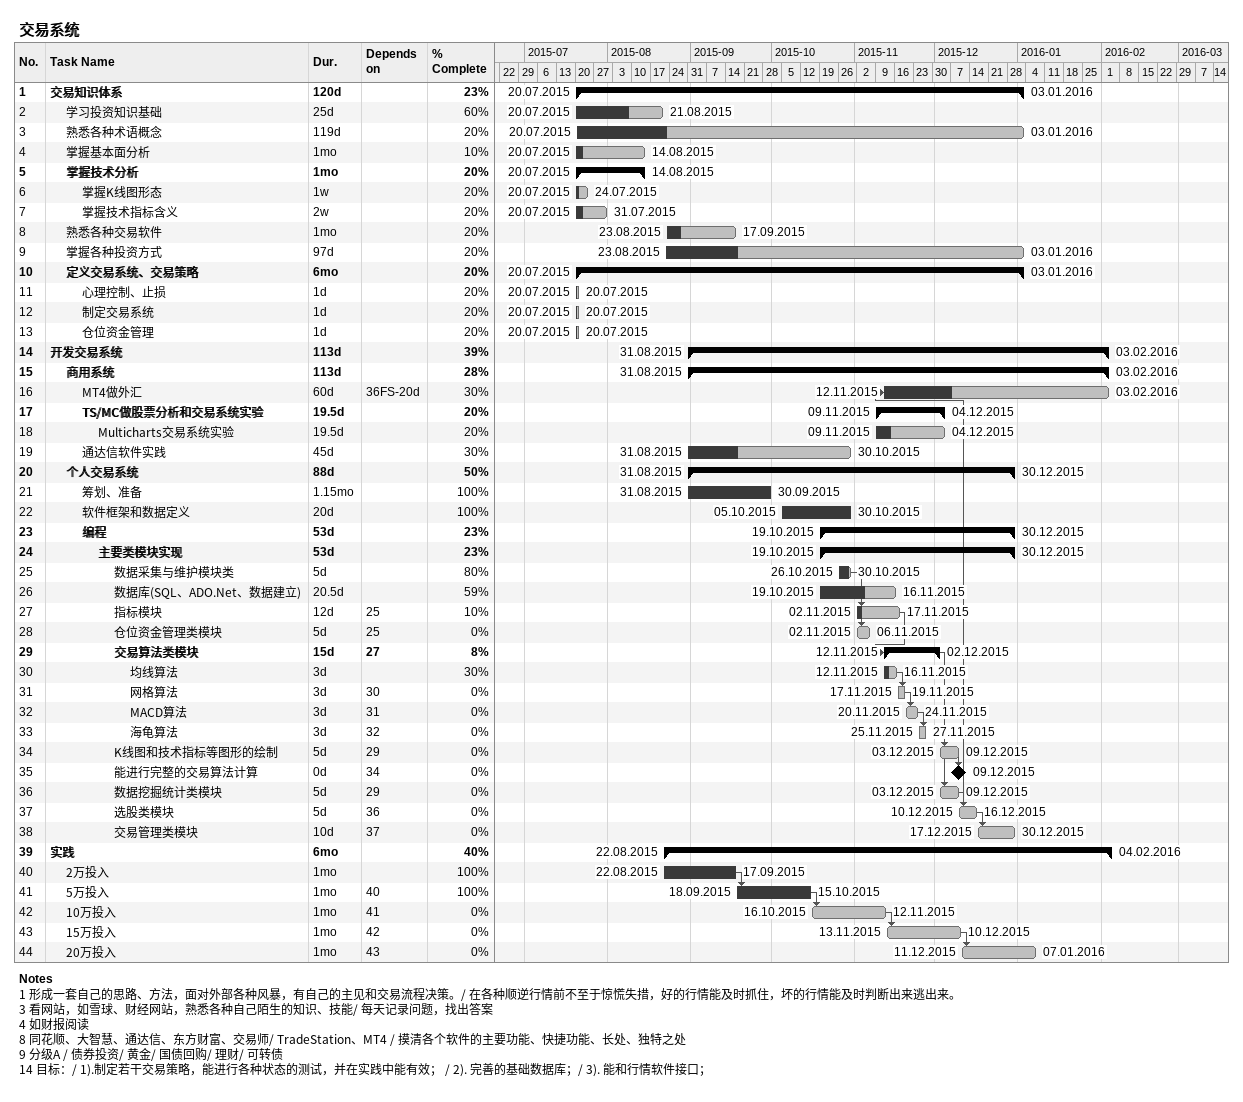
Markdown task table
交易系统

| ID | Level | Task | Duration | Start | Finish | Predecessors | % complete |
|---|---|---|---|---|---|---|---|
| 1 | 1 | **交易知识体系** | 120d | 2015-07-20 | 2016-01-03 |  | 23 |
| 2 | 2 | 学习投资知识基础 | 25d | 2015-07-20 | 2015-08-21 |  | 60 |
| 3 | 2 | 熟悉各种术语概念 | 119d | 2015-07-20 | 2016-01-03 |  | 20 |
| 4 | 2 | 掌握基本面分析 | 1mo | 2015-07-20 | 2015-08-14 |  | 10 |
| 5 | 2 | **掌握技术分析** | 1mo | 2015-07-20 | 2015-08-14 |  | 20 |
| 6 | 3 | 掌握K线图形态 | 1w | 2015-07-20 | 2015-07-24 |  | 20 |
| 7 | 3 | 掌握技术指标含义 | 2w | 2015-07-20 | 2015-07-31 |  | 20 |
| 8 | 2 | 熟悉各种交易软件 | 1mo | 2015-08-23 | 2015-09-17 |  | 20 |
| 9 | 2 | 掌握各种投资方式 | 97d | 2015-08-23 | 2016-01-03 |  | 20 |
| 10 | 2 | **定义交易系统、交易策略** | 6mo | 2015-07-20 | 2016-01-03 |  | 20 |
| 11 | 3 | 心理控制、止损 | 1d | 2015-07-20 | 2015-07-20 |  | 20 |
| 12 | 3 | 制定交易系统 | 1d | 2015-07-20 | 2015-07-20 |  | 20 |
| 13 | 3 | 仓位资金管理 | 1d | 2015-07-20 | 2015-07-20 |  | 20 |
| 14 | 1 | **开发交易系统** | 113d | 2015-08-31 | 2016-02-03 |  | 39 |
| 15 | 2 | **商用系统** | 113d | 2015-08-31 | 2016-02-03 |  | 28 |
| 16 | 3 | MT4做外汇 | 60d | 2015-11-12 | 2016-02-03 | 36FS-20d | 30 |
| 17 | 3 | **TS/MC做股票分析和交易系统实验** | 19.5d | 2015-11-09 | 2015-12-04 |  | 20 |
| 18 | 4 | Multicharts交易系统实验 | 19.5d | 2015-11-09 | 2015-12-04 |  | 20 |
| 19 | 3 | 通达信软件实践 | 45d | 2015-08-31 | 2015-10-30 |  | 30 |
| 20 | 2 | **个人交易系统** | 88d | 2015-08-31 | 2015-12-30 |  | 50 |
| 21 | 3 | 筹划、准备 | 1.15mo | 2015-08-31 | 2015-09-30 |  | 100 |
| 22 | 3 | 软件框架和数据定义 | 20d | 2015-10-05 | 2015-10-30 |  | 100 |
| 23 | 3 | **编程** | 53d | 2015-10-19 | 2015-12-30 |  | 23 |
| 24 | 4 | **主要类模块实现** | 53d | 2015-10-19 | 2015-12-30 |  | 23 |
| 25 | 5 | 数据采集与维护模块类 | 5d | 2015-10-26 | 2015-10-30 |  | 80 |
| 26 | 5 | 数据库(SQL、ADO.Net、数据建立) | 20.5d | 2015-10-19 | 2015-11-16 |  | 59 |
| 27 | 5 | 指标模块 | 12d | 2015-11-02 | 2015-11-17 | 25 | 10 |
| 28 | 5 | 仓位资金管理类模块 | 5d | 2015-11-02 | 2015-11-06 | 25 | 0 |
| 29 | 5 | **交易算法类模块** | 15d | 2015-11-12 | 2015-12-02 | 27 | 8 |
| 30 | 6 | 均线算法 | 3d | 2015-11-12 | 2015-11-16 |  | 30 |
| 31 | 6 | 网格算法 | 3d | 2015-11-17 | 2015-11-19 | 30 | 0 |
| 32 | 6 | MACD算法 | 3d | 2015-11-20 | 2015-11-24 | 31 | 0 |
| 33 | 6 | 海龟算法 | 3d | 2015-11-25 | 2015-11-27 | 32 | 0 |
| 34 | 5 | K线图和技术指标等图形的绘制 | 5d | 2015-12-03 | 2015-12-09 | 29 | 0 |
| 35 | 5 | 能进行完整的交易算法计算 | 0d | 2015-12-09 | 2015-12-09 | 34 | 0 |
| 36 | 5 | 数据挖掘统计类模块 | 5d | 2015-12-03 | 2015-12-09 | 29 | 0 |
| 37 | 5 | 选股类模块 | 5d | 2015-12-10 | 2015-12-16 | 36 | 0 |
| 38 | 5 | 交易管理类模块 | 10d | 2015-12-17 | 2015-12-30 | 37 | 0 |
| 39 | 1 | **实践** | 6mo | 2015-08-22 | 2016-02-04 |  | 40 |
| 40 | 2 | 2万投入 | 1mo | 2015-08-22 | 2015-09-17 |  | 100 |
| 41 | 2 | 5万投入 | 1mo | 2015-09-18 | 2015-10-15 | 40 | 100 |
| 42 | 2 | 10万投入 | 1mo | 2015-10-16 | 2015-11-12 | 41 | 0 |
| 43 | 2 | 15万投入 | 1mo | 2015-11-13 | 2015-12-10 | 42 | 0 |
| 44 | 2 | 20万投入 | 1mo | 2015-12-11 | 2016-01-07 | 43 | 0 |

Notes
- 1: 形成一套自己的思路、方法，面对外部各种风暴，有自己的主见和交易流程决策。 / 在各种顺逆行情前不至于惊慌失措，好的行情能及时抓住，坏的行情能及时判断出来逃出来。
- 3: 看网站，如雪球、财经网站，熟悉各种自己陌生的知识、技能 / 每天记录问题，找出答案
- 4: 如财报阅读
- 8: 同花顺、大智慧、通达信、东方财富、交易师 / TradeStation、MT4 / 摸清各个软件的主要功能、快捷功能、长处、独特之处
- 9: 分级A / 债券投资 / 黄金 / 国债回购 / 理财 / 可转债
- 14: 目标： / 1).制定若干交易策略，能进行各种状态的测试，并在实践中能有效； / 2). 完善的基础数据库； / 3). 能和行情软件接口；
